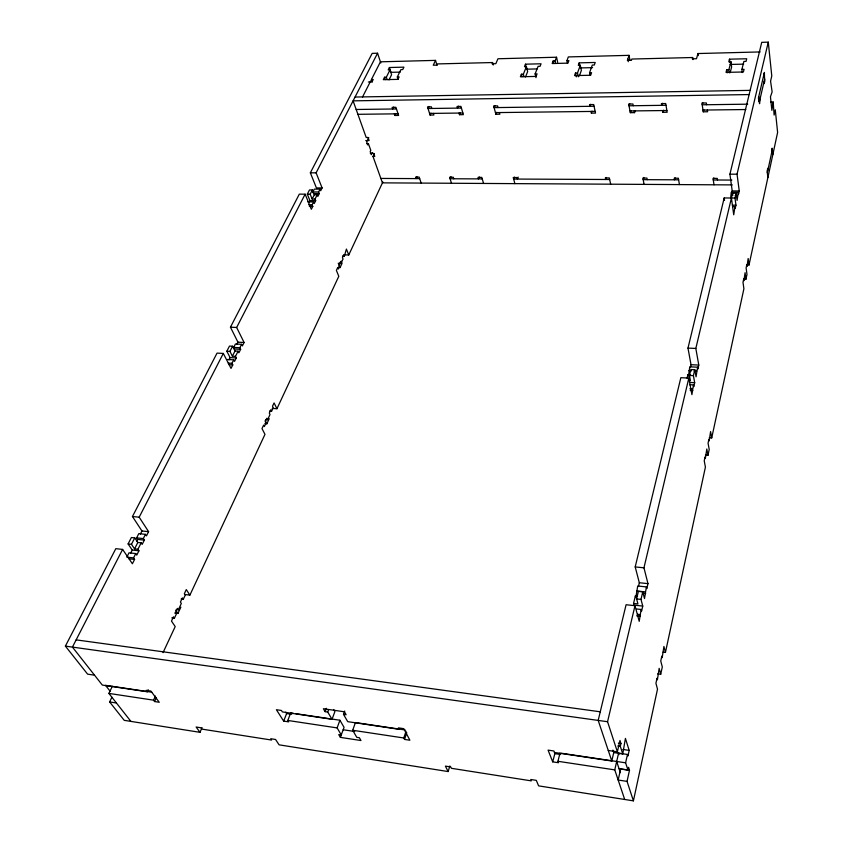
<?xml version="1.0" encoding="UTF-8"?>
<svg xmlns="http://www.w3.org/2000/svg" width="843" height="843" viewBox="0 0 843 843"><rect width="100%" height="100%" fill="white"/><g stroke="black" fill="none" stroke-linecap="round" stroke-linejoin="round"><path stroke-width="1.26" d="M202.067 727.551L200.002 732.325L196.134 727.024L200.813 727.751L201.772 729.09L271.594 740.059L270.708 738.71L275.566 739.48L279.096 744.833L448.149 771.556L445.389 766.108L450.731 766.94L451.416 768.31L531.311 780.871L530.732 779.49L536.306 780.365L538.614 785.866L633.409 800.85L657.508 689.131L655.928 683.262L657.013 678.278L657.403 679.753L659.163 668.373L660.712 674.284L657.614 673.894M660.712 674.284L662.303 666.95L660.754 661.017L661.818 656.139L662.198 657.635L663.915 646.465L665.433 652.429L663.093 652.145M665.433 652.429L705.412 467.117L704.232 460.805L705.096 456.843L705.391 458.434L706.803 448.992L707.951 455.325L705.465 455.146M707.951 455.325L709.216 449.488L708.067 443.144L708.91 439.266L709.195 440.868L710.586 431.574L711.713 437.928L709.248 437.759M711.713 437.928L743.895 288.77L742.999 282.289L743.695 279.075L745.96 279.181L746.982 274.428L746.118 267.937L746.803 264.786L747.014 266.409L748.163 258.516L749.016 264.997L746.772 264.944M749.016 264.997L777.615 132.435L775.275 109.801L774.116 115.07L773.189 102.045L770.639 102.087M767.32 172.752L772.293 149.822M619.099 768.774L627.972 770.112L628.583 767.33L629.51 770.228L627.055 781.387L633.409 800.85M627.972 770.112L625.611 762.81L627.477 754.453L618.583 753.147L614.768 769.88L624.695 799.47M773.189 102.045L771.882 110.359L770.449 96.797L772.125 91.887L770.576 81.191L771.777 75.933L768.279 42.15L761.724 42.34L729.922 174.174L732.209 190.929L731.713 193.015M612.924 750.101L613.736 752.578L622.745 753.895L625.422 738.426L629.184 750.396L627.951 755.929L627.477 754.453M608.256 750.47L617.382 751.808L619.974 740.47L620.954 743.526L620.311 746.35L622.745 753.895M554.494 752.472L611.797 761.018L613.736 752.578M759.153 100.159L758.826 101.55L758.426 97.988L764.401 72.435L764.475 77.345M611.797 761.018L598.182 720.417L626.086 604.726L634.99 605.706L639.215 621.333L641.144 609.478L636.75 608.994M635.359 595.938L633.567 603.462L637.94 603.936L636.602 598.92L638.383 591.375L642.766 591.849L644.516 598.541L646.402 586.907L637.719 586.001L635.801 597.603L635.359 595.938L637.529 596.17M638.446 586.433L639.321 582.734L635.2 566.928L680.849 377.675L688.826 378.096L691.913 394.65L693.441 384.914L689.511 384.693M690.438 380.73L689.458 375.441L690.86 369.519L694.79 369.719L696.065 376.789L697.572 367.2L689.774 366.81L688.71 374.418M732.599 206.577L734.97 206.598L733.726 214.807L731.418 198.01M697.572 367.2L697.888 368.96L698.784 365.082L695.833 348.454L732.546 193.247L736.108 193.279L737.067 200.423L738.299 192.341L731.229 192.288L730.723 197.199M759.353 101.94L764.664 79.116M642.766 591.849L640.996 599.405L642.756 606.085L641.586 611.143L641.144 609.478M688.826 378.096L643.957 567.813L647.972 583.641L646.823 588.583L646.402 586.907M694.79 369.719L693.399 375.641L694.685 382.701L693.768 386.663L693.441 384.914M736.108 193.279L734.991 198.042L735.96 205.186L735.212 208.379L734.97 206.598M768.279 42.15L737.045 174.206L739.258 190.982L738.531 194.122L738.299 192.341M690.322 367.601L691.018 364.692L687.983 348.096L724.19 197.957L734.991 198.042M617.382 751.808L607.561 721.724L634.99 605.706M687.077 378.159L687.92 374.619L690.522 374.756M713.821 177.905L713.294 179.991L731.85 180.075M742.283 72.551L741.903 69.379L743.895 61.434L746.055 61.381L746.708 58.757L729.48 59.179L728.795 61.802L730.944 61.75L731.608 67.019L730.143 72.677M552.713 761.861L554.842 753.642L553.914 750.987L548.076 750.122L552.713 761.861L558.498 762.746L557.929 761.292L560.037 753.041M729.29 72.835L728.889 69.663L730.944 61.75M728.889 69.663L726.729 69.706L726.034 72.372L743.41 71.992L744.074 69.326L741.903 69.379M707.361 110.011L707.614 111.761L703.252 111.813L703.81 109.738M702.777 102.72L702.208 104.795L747.699 104.174M675.074 177.747L674.505 179.801L674.231 178.21L678.352 178.231L679.426 184.596M760.154 51.929L697.972 53.541L696.497 58.704L692.282 58.81L692.661 57.514L631.871 59.042L631.449 60.317L627.371 60.411L629.057 55.343L568.33 56.924L566.918 60.675L567.487 63.193M662.313 103.289L661.692 105.343L661.397 103.594L665.696 103.531L667.171 112.245L662.893 112.298L663.504 110.243M643.82 177.483L643.177 179.664L678.626 179.822M448.149 771.556L449.856 765.981M633.241 105.723L632.914 103.995L628.667 104.047L630.332 112.677L634.547 112.635L635.19 110.591M630.332 112.677L630.975 110.644M606.338 177.462L605.685 179.485L605.348 177.915L609.331 177.936L610.669 184.196M629.7 103.615L629.004 105.786L666.002 105.28M344.713 711.028L343.501 714.358L347.716 721.65L399.161 729.321L398.381 727.857L403.797 728.668L409.888 740.228L404.535 739.416L403.776 737.983L406.01 731.26M404.535 739.416L406.758 732.704M590.616 104.3L589.91 106.313L589.542 104.595L593.693 104.543L595.516 113.099L591.386 113.141L592.081 111.118M295.925 713.684L339.919 720.238L337.116 727.909L341.289 734.97L338.717 734.58L340.382 737.372L360.983 740.533L359.371 737.73L356.779 737.34L352.69 730.27L355.451 722.556L405.104 729.954M590.1 75.269L589.563 72.719L592.302 65.059L594.315 65.006L595.221 62.466L579.215 62.856L578.287 65.385L580.279 65.343L581.375 70.412L579.394 75.881M340.382 737.372L344.06 727.33L339.919 720.238M578.319 76.797L577.487 72.993L580.279 65.343M577.487 72.993L575.484 73.035L574.536 75.596L590.669 75.259L591.586 72.677L589.563 72.719M293.332 713.304L290.74 712.915L287.79 720.459L288.685 721.871L283.659 721.102L276.388 709.711L281.446 710.47L282.363 711.903L332.026 719.311L334.882 711.608L333.659 709.521M332.026 719.311L327.727 712.029L328.549 709.827M327.727 712.029L325.103 711.65L326.346 708.341M518.203 177.093L517.444 179.074L517.033 177.536L513.218 177.525L514.894 183.637M514.399 177.072L513.64 179.053L609.668 179.506M555.674 63.488L555.094 60.97L556.538 57.229L497.95 58.757L495.853 63.678L492.038 63.773L492.565 62.54L437.517 63.92L436.948 65.143L433.249 65.227L435.525 60.38L380.435 61.813L371.426 79.527L372.248 81.929M555.094 60.97L553.134 61.023L552.165 63.52L567.95 63.141L568.899 60.622L566.918 60.675M283.659 721.102L286.62 713.578L285.724 712.166M536.032 77.682L535.115 73.921L538.108 66.344L540.068 66.302L541.058 63.794L525.474 64.173L524.462 66.671L526.411 66.629L527.644 71.634L525.484 77.029M523.988 76.681L523.366 74.173L526.411 66.629M479.288 176.925L478.497 178.895L478.044 177.378L481.785 177.388L483.566 183.447M523.366 74.173L521.406 74.216L520.384 76.755L536.085 76.418L537.086 73.878L535.115 73.921M499.393 112.572L499.846 114.227L495.905 114.279L496.717 112.298M494.894 105.638L494.082 107.619L594.062 106.26M450.973 176.682L450.088 178.758L482.228 178.906M458.392 106.155L457.538 108.115L457.043 106.46L460.931 106.397L463.355 114.659L459.488 114.711L460.341 112.751M416.927 176.672L416.063 178.6L415.557 177.104L419.182 177.125L421.173 183.089M433.386 113.383L433.892 115.017L430.078 115.059L430.973 113.12M148.199 689.7L147.23 691.766L146.176 690.354L150.886 691.049L159.243 702.261L154.564 701.545L156.461 697.435M428.982 106.439L428.023 108.515L461.416 108.062M154.564 701.545L153.531 700.164L155.428 696.044M163.026 652.64L175.207 626.56L171.477 621.08L173.479 616.823L174.406 618.193L176.398 613.957L175.47 612.576L177.462 608.361L178.379 609.742L181.34 603.44L180.423 602.06L182.383 597.887L183.3 599.268L185.249 595.116L184.343 593.725L186.282 589.584L189.886 595.126L264.976 434.366L261.994 428.581L263.627 425.114L264.375 426.569L265.988 423.123L265.25 421.669L266.873 418.223L267.61 419.677L265.619 419.54M272.215 408.402L276.947 408.718L338.802 276.293L336.378 270.403L337.737 267.526L338.338 269.001L340.424 261.804L341.025 263.279L339.171 263.227M344.355 254.86L348.76 254.976L382.859 181.951M267.61 419.677L270.013 414.545L269.286 413.091L270.888 409.687L271.615 411.142L269.634 411.005M271.615 411.142L273.206 407.749L272.479 406.294L274.07 402.912L276.947 408.718M341.025 263.279L343.027 259.012L342.437 257.536L343.765 254.702L344.355 256.188L342.511 256.135M344.355 256.188L346.41 249.075L348.76 254.976M174.701 613.051L177.915 613.451L180.866 607.181M264.839 423.66L266.831 423.808L269.233 418.686M338.201 267.568L340.045 267.621L342.047 263.364L341.152 261.151M393.639 107.072L392.701 108.989L392.153 107.367L395.915 107.314L398.623 115.428L394.882 115.48L395.799 113.552M200.002 732.325L124.227 720.343L109.632 701.945L111.898 697.256M732.335 184.902L382.437 182.857L372.985 156.44L374.366 153.574M130.907 721.397L108.884 693.41L112.319 686.328M372.3 152.551L371.278 154.669L370.182 151.614L370.804 150.339L368.412 143.668L366.61 143.679M368.412 143.668L367.79 144.954L366.684 141.856L368.76 137.609M398.096 79.368L397.306 76.945L400.91 69.621L402.733 69.579L403.923 67.155L389.403 67.514L388.191 69.927L390.003 69.885L391.595 74.7L389.002 79.927M387.158 79.6L386.357 77.187L390.003 69.885M386.357 77.187L384.534 77.229L383.312 79.674L397.938 79.368L399.139 76.903L397.306 76.945M227.526 359.487L233.732 359.824L231.973 363.312L232.784 364.903L231.014 368.402L223.311 353.438L217.041 353.112L132.456 516.517L139.179 517.191L148.6 531.659L146.471 535.874L145.46 534.346L138.789 533.651L136.64 537.876L143.321 538.582L144.332 540.11L142.182 544.367L141.171 542.839L137.82 542.481L134.754 537.876L131.392 537.518L128.104 543.935L131.476 544.293L134.564 548.898L137.925 549.257L138.937 550.785L136.766 555.094L135.744 553.566L129.021 552.818L126.819 557.139L133.552 557.887L134.585 559.415L132.393 563.756L122.614 549.415L115.818 548.667L65.385 646.117L87.609 674.158L94.521 675.169M228.927 359.919L230.107 357.611L226.841 351.236L229.496 346.062L232.594 346.22L235.018 351.004L238.105 351.173L235.492 356.357L236.293 357.938L234.544 361.415L233.732 359.824M240.645 349.329L234.48 349.002L233.68 347.421L235.418 343.997L241.583 344.313L239.844 347.738L240.645 349.329L238.906 352.764L238.105 351.173M236.788 344.46L237.947 342.184L230.445 327.2L299.318 194.132L305.134 194.185L236.651 327.484L244.091 342.49L242.373 345.904L241.583 344.313M307.832 201.877L313.585 201.941L312.131 204.807L312.785 206.419L311.33 209.296L305.134 194.185M315.029 199.085L312.152 199.053L314.323 194.786L317.189 194.807L315.029 199.085L315.682 200.687L314.239 203.542L313.585 201.941M319.265 193.584L313.543 193.532L312.901 191.93L314.334 189.106L320.055 189.148L318.622 191.972L319.265 193.584L317.843 196.419L317.189 194.807M322.11 187.947L316.41 187.905L310.35 172.815L372.174 53.372L377.559 53.225L316.104 172.836L322.11 187.947L320.698 190.76L320.055 189.148M133.552 557.887L135.744 553.566M137.925 549.257L141.171 542.839M143.321 538.582L145.46 534.346M362.522 97.019L370.804 80.749M130.602 553.271L132.235 550.047L128.104 543.935M136.566 541.522L137.651 539.404L136.64 537.876M140.338 534.125L141.94 530.974L132.456 516.517M308.97 202.531L309.939 200.623L307.316 194.196L309.497 189.928L312.363 189.949L314.323 194.786M134.564 548.898L137.82 542.481M235.492 356.357L232.383 356.189L235.018 351.004M131.476 544.293L134.754 537.876M232.383 356.189L229.949 351.394L232.594 346.22M312.152 199.053L310.192 194.217L312.363 189.949M122.614 549.415L72.435 647.097L102.319 685.074L147.23 691.766M139.179 517.191L223.311 353.438M400.204 72.108L390.983 72.329L389.403 67.514M537.075 68.936L526.717 69.179L525.474 64.173M580.311 67.925L592.587 67.64M730.143 64.447L743.652 64.142M371.426 79.527L373.228 79.484L371.984 81.94L368.37 82.013M355.051 97.04L750.144 90.37M749.132 94.564L353.091 100.854L366.199 137.472L368.012 137.451L369.118 140.56L365.725 140.581M356.178 109.485L396.452 108.947M357.906 114.311L398.075 113.816M429.572 113.426L462.87 113.015M495.452 112.614L595.158 111.392M629.995 110.96L666.887 110.507M702.988 110.064L745.77 109.537M370.319 153.394L373.691 153.394L374.777 156.44L372.985 156.44M310.35 172.815L316.104 172.836M729.922 174.174L737.045 174.206M380.857 178.431L419.677 178.621M732.209 190.929L739.258 190.982M312.901 191.93L318.622 191.972M735.201 195.46L737.562 195.481M307.316 194.196L310.192 194.217M309.939 200.623L315.682 200.687M732.409 205.155L735.96 205.186M308.675 204.775L312.131 204.807M309.328 206.377L312.785 206.419M230.445 327.2L236.651 327.484M687.983 348.096L695.833 348.454M237.947 342.184L244.091 342.49M691.018 364.692L698.784 365.082M233.68 347.421L239.844 347.738M688.847 370.709L691.45 370.836M694.052 370.973L696.655 371.11M226.841 351.236L229.949 351.394M689.458 375.441L693.399 375.641M230.107 357.611L236.293 357.938M689.458 382.416L694.685 382.701M228.242 363.101L231.973 363.312M689.89 388.749L692.514 388.897M229.054 364.692L232.784 364.903M690.217 390.509L692.841 390.646M635.2 566.928L643.957 567.813M141.94 530.974L148.6 531.659M639.321 582.734L647.972 583.641M636.539 590.954L645.243 591.881M137.651 539.404L144.332 540.11M643.188 593.282L645.675 593.546M636.602 598.92L640.996 599.405M132.235 550.047L138.937 550.785M642.756 606.085L634.02 605.116L633.567 603.462M637.445 614.284L639.953 614.568M128.979 558.783L134.585 559.415M636.634 615.801L640.395 616.222M184.786 594.505L189.886 595.126M181.15 599.004L183.3 599.268M176.229 609.468L178.379 609.742M171.824 617.866L174.406 618.193M76.144 639.869L600.258 711.798M65.385 646.117L607.561 721.724M618.362 743.157L620.954 743.526M617.719 745.971L620.311 746.35M622.851 749.469L629.184 750.396M343.501 714.358L346.146 714.748L344.45 711.798L323.364 708.71L325.103 711.65M151.761 692.208L105.501 685.317L110.117 691.197M561.322 753.231L625.611 762.81M286.62 713.578L291.636 714.327M554.842 753.642L560.595 754.496M629.51 770.228L620.669 768.9L618.172 780.028L627.055 781.387M108.884 693.41L153.531 700.164M287.79 720.459L337.116 727.909M352.69 730.27L403.776 737.983M557.929 761.292L614.768 769.88M343.154 729.743L354.692 731.492M109.632 701.945L116.418 702.988M175.85 610.364L177.915 613.451M265.166 420.552L266.831 423.808M338.254 263.206L340.045 267.621M394.334 113.858L394.882 115.48M377.559 53.225L380.815 62.983M384.534 77.229L385.346 79.632M616.676 761.482L620.364 772.631M618.583 753.147L619.057 754.622M430.078 115.059L427.506 106.871L431.342 106.819L431.848 108.462M451.5 183.258L449.614 177.251L453.302 177.272L453.766 178.779M435.525 60.38L436.99 65.248M459.003 113.067L459.488 114.711M495.905 114.279L493.619 105.944L497.581 105.891L498.034 107.567M492.565 62.54L493.229 65.016M521.406 74.216L522.038 76.724M553.134 61.023L553.714 63.531M556.538 57.229L557.687 62.256M575.484 73.035L576.317 76.839M591.017 111.445L591.386 113.141M579.215 62.856L580.037 66.66M644.084 184.385L642.872 178.084L646.939 178.094L647.234 179.675M634.221 110.907L634.547 112.635M629.057 55.343L630.016 60.464M687.92 374.619L688.246 376.378M627.793 59.147L628.277 61.708M662.587 110.559L662.893 112.298M692.661 57.514L692.967 59.6M703.252 111.813L701.956 103.025L706.35 102.962L706.603 104.732M714 184.796L713.062 178.379L717.267 178.4L717.498 180.012M697.972 53.541L698.278 55.627M724.19 197.957L724.537 200.36M732.546 193.247L732.841 195.397M743.695 279.075L743.916 280.708L745.086 272.7L745.96 279.181M726.729 69.706L727.14 72.877M729.48 59.179L729.88 62.34M758.753 96.597L759.554 103.71L759.996 99.158M767.868 177.61L767.141 171.118L767.741 168.326L767.931 169.959M764.095 73.784L764.854 80.886L764.232 83.583L764.032 81.813M772.82 154.68L772.114 148.189L771.703 152.53"/></g></svg>
